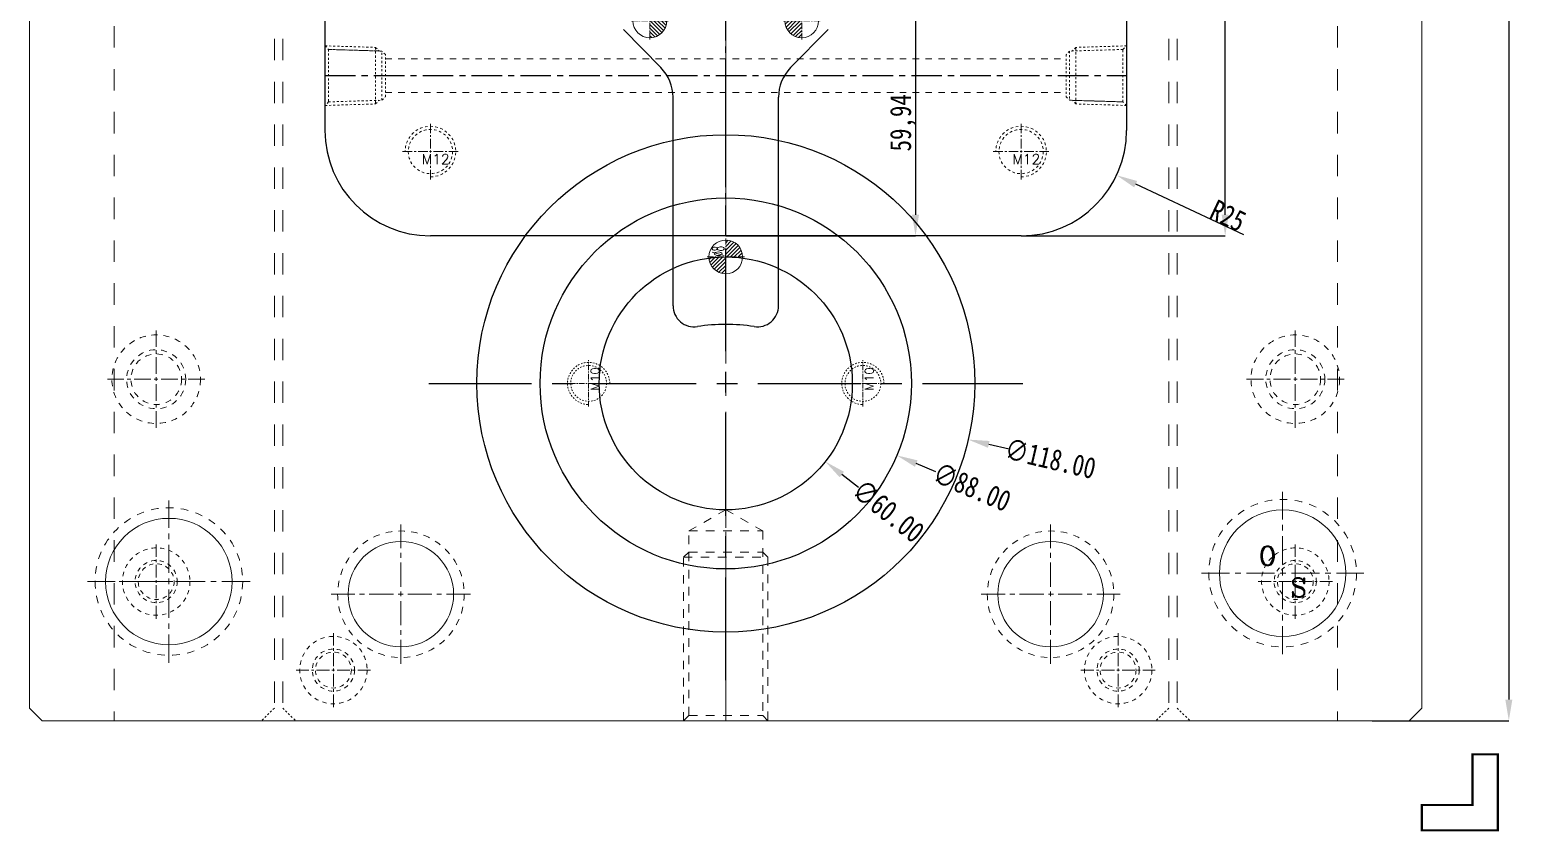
# Model space of a CAD drawing. Header units: millimetres. Extents: x 629 to 2024, y -4394 to 1386.
# Drawn here: x 1044.8 to 1396.3, y -730.5 to -540.3 of the extents above; entities that cross this region are included whole.
import ezdxf

# ---------------------------------------------------------------- set-up
doc = ezdxf.new("R2010")
doc.units = ezdxf.units.MM
doc.header["$LTSCALE"] = 16.335
doc.header["$PDMODE"] = 3
doc.header["$PDSIZE"] = 0.3125
doc.linetypes.add('CENTER', pattern=[0.6, 0.375, -0.075, 0.075, -0.075])
doc.linetypes.add('HIDDEN', pattern=[0.2, 0.1, -0.1])
doc.layers.get('0').update_dxf_attribs({"linetype": 'CONTINUOUS'})
doc.layers.get('Defpoints').update_dxf_attribs({"linetype": 'CONTINUOUS'})
for name, color, linetype, lineweight in [('cool', 153, 'HIDDEN', 9), ('epin', 13, 'CONTINUOUS', 9), ('moldbase', 7, 'CONTINUOUS', 20), ('screw', 33, 'CONTINUOUS', 13)]:
    doc.layers.add(name, color=color, linetype=linetype, lineweight=lineweight)
doc.styles.add('ROMANC', font='romanc.shx', dxfattribs={"bigfont": 'gbcbig.shx'})
doc.styles.get("Standard").update_dxf_attribs({"font": 'txt', "width": 0.8})
doc.styles.add('TXT', font='txt.shx', dxfattribs={"bigfont": 'gbcbig.shx'})
doc.styles.add('TXT05', font='txt.shx', dxfattribs={"width": 0.5, "bigfont": 'gbcbig.shx'})
doc.dimstyles.get("Standard").update_dxf_attribs({"dimtxt": 0.15625, "dimasz": 0.1875, "dimexe": 0.125, "dimexo": 0.0625, "dimtad": 0, "dimtih": 1, "dimtoh": 1, "dimdsep": 46, "dimtxsty": 'Standard', "dimcen": 0.09, "dimadec": 0, "dimazin": 0, "dimtp": 0.01, "dimtm": 0.01, "dimtfac": 1, "dimtofl": 0, "dimtmove": 0, "dimatfit": 3, "dimfxl": 0, "dimtolj": 1, "dimarcsym": 0})
doc.dimstyles.new('副本 ISO-25-1', dxfattribs={"dimtxt": 5, "dimasz": 5, "dimexe": 0, "dimexo": 0, "dimgap": 0, "dimtad": 1, "dimtxsty": 'Standard', "dimcen": 0, "dimclrd": 4, "dimclre": 4, "dimclrt": 6, "dimazin": 0, "dimtfac": 1, "dimtofl": 0, "dimtmove": 0, "dimatfit": 3, "dimfxl": 0, "dimarcsym": 0})

# ---------------------------------------------------------------- blocks, each defined once
blk = doc.blocks.new('*D6')
at = {"color": 4, "lineweight": -2}
for p, q in [((1279.81, -269.22), (1328.19, -269.22)), ((1328.19, -274.22), (1328.19, -411.63)), ((1328.19, -584.22), (1328.19, -429.63)), ((1279.81, -589.22), (1328.19, -589.22))]:
    blk.add_line(p, q, dxfattribs=at)
at = {"color": 4}
for points in [[(1327.36, -274.22), (1329.03, -274.22), (1328.19, -269.22)], [(1327.36, -584.22), (1329.03, -584.22), (1328.19, -589.22)]]:
    blk.add_solid(points, dxfattribs=at)
at = {"layer": 'Defpoints', "color": 0}
for p in [(1279.81, -269.22), (1279.81, -589.22), (1328.19, -589.22)]:
    blk.add_point(p, dxfattribs=at)
at = {"color": 6, "insert": (1328.19, -420.63), "char_height": 5, "attachment_point": 5, "rotation": 90}
blk.add_mtext('\\A1;320.00', dxfattribs=at)
blk = doc.blocks.new('*D7')
at = {"color": 4, "lineweight": -2}
blk.add_line((1241.26, -648.94), (1237.33, -645.85), dxfattribs=at)
at = {"color": 4}
blk.add_solid([(1237.84, -645.19), (1236.81, -646.5), (1233.4, -642.76)], dxfattribs=at)
at = {"layer": 'Defpoints', "color": 0}
for p in [(1186.22, -605.69), (1233.4, -642.76)]:
    blk.add_point(p, dxfattribs=at)
at = {"color": 6, "insert": (1248.34, -654.5), "char_height": 5, "attachment_point": 5, "rotation": 321.8465}
blk.add_mtext('\\A1;∅60.00', dxfattribs=at)
blk = doc.blocks.new('*D8')
at = {"color": 4, "lineweight": -2}
blk.add_line((1259.58, -645.18), (1254.97, -643.24), dxfattribs=at)
at = {"color": 4}
blk.add_solid([(1255.29, -642.47), (1254.64, -644), (1250.36, -641.3)], dxfattribs=at)
at = {"layer": 'Defpoints', "color": 0}
for p in [(1169.25, -607.15), (1250.36, -641.3)]:
    blk.add_point(p, dxfattribs=at)
at = {"color": 6, "insert": (1268.18, -648.8), "char_height": 5, "attachment_point": 5, "rotation": 337.1703}
blk.add_mtext('\\A1;∅88.00', dxfattribs=at)
blk = doc.blocks.new('*D9')
at = {"color": 4, "lineweight": -2}
blk.add_line((1277.02, -639.81), (1272.15, -638.68), dxfattribs=at)
at = {"color": 4}
blk.add_solid([(1272.34, -637.87), (1271.96, -639.49), (1267.28, -637.55)], dxfattribs=at)
at = {"layer": 'Defpoints', "color": 0}
for p in [(1152.33, -610.9), (1267.28, -637.55)]:
    blk.add_point(p, dxfattribs=at)
at = {"color": 6, "insert": (1286.77, -642.07), "char_height": 5, "attachment_point": 5, "rotation": 346.9467}
blk.add_mtext('\\A1;∅118.00', dxfattribs=at)
blk = doc.blocks.new('*D52')
at = {"color": 4, "lineweight": -2}
for p, q in [((1209.81, -529.29), (1254.79, -529.29)), ((1254.79, -534.29), (1254.79, -584.22)), ((1209.81, -589.22), (1254.79, -589.22))]:
    blk.add_line(p, q, dxfattribs=at)
at = {"color": 4}
for points in [[(1253.95, -534.29), (1255.62, -534.29), (1254.79, -529.29)], [(1253.95, -584.22), (1255.62, -584.22), (1254.79, -589.22)]]:
    blk.add_solid(points, dxfattribs=at)
at = {"layer": 'Defpoints', "color": 0}
for p in [(1209.81, -529.29), (1209.81, -589.22), (1254.79, -589.22)]:
    blk.add_point(p, dxfattribs=at)
at = {"color": 6, "insert": (1251.87, -562.4), "char_height": 5, "attachment_point": 5, "rotation": 90}
blk.add_mtext('59,94', dxfattribs=at)
blk = doc.blocks.new('screw_m10_g')
at = {"layer": 'screw', "color": 1, "linetype": 'CENTER', "ltscale": 0.219913}
for p, q in [((0, -5.5), (0, 5.5)), ((-5.5, 0), (5.5, 0))]:
    blk.add_line(p, q, dxfattribs=at)
at = {"layer": 'screw', "color": 33, "linetype": 'HIDDEN', "ltscale": 0.219913}
blk.add_circle((0, 0), 4.25, dxfattribs=at)
at = {"layer": 'screw', "color": 92, "linetype": 'HIDDEN', "ltscale": 0.219913}
blk.add_arc((0, 0), 5, 270, 180, dxfattribs=at)
at = {"layer": 'screw', "color": 6, "style": 'TXT'}
blk.add_text('M10', height=2, dxfattribs=at).set_placement((-1.7, -2.5))
blk = doc.blocks.new('screw_m12_g')
at = {"layer": 'screw', "color": 1, "linetype": 'CENTER', "ltscale": 0.373186}
for p, q in [((0, -6.6), (0, 6.6)), ((-6.6, 0), (6.6, 0))]:
    blk.add_line(p, q, dxfattribs=at)
at = {"layer": 'screw', "color": 33, "linetype": 'HIDDEN', "ltscale": 0.373186}
blk.add_circle((0, 0), 5.25, dxfattribs=at)
at = {"layer": 'screw', "color": 92, "linetype": 'HIDDEN', "ltscale": 0.373186}
blk.add_arc((0, 0), 6, 270, 180, dxfattribs=at)
at = {"layer": 'screw', "color": 6, "style": 'TXT'}
blk.add_text('M12', height=2.4, dxfattribs=at).set_placement((-2.04, -3))
blk = doc.blocks.new('*D56')
at = {"color": 4, "lineweight": -2}
for p, q in [((1363.05, -204.22), (1395.42, -204.22)), ((1395.42, -209.22), (1395.42, -699.22)), ((1363.05, -704.22), (1395.42, -704.22))]:
    blk.add_line(p, q, dxfattribs=at)
at = {"color": 4}
for points in [[(1394.58, -209.22), (1396.25, -209.22), (1395.42, -204.22)], [(1394.58, -699.22), (1396.25, -699.22), (1395.42, -704.22)]]:
    blk.add_solid(points, dxfattribs=at)
at = {"layer": 'Defpoints', "color": 0}
for p in [(1363.05, -204.22), (1363.05, -704.22), (1395.42, -704.22)]:
    blk.add_point(p, dxfattribs=at)
at = {"color": 6, "insert": (1392.92, -493.57), "char_height": 5, "attachment_point": 5, "rotation": 90}
blk.add_mtext('500', dxfattribs=at)
blk = doc.blocks.new('cool_jt_f12')
at = {"layer": 'cool', "ltscale": 0.3}
for p, q in [((0, 7.0785), (0.856, 6.2225)), ((0, 7.0785), (12, 6.7035)), ((0.856, 6.2225), (0.856, -6.2225)), ((13.5, 5.827375), (0.856, 6.2225)), ((0.856, 6.2225), (13.5, 5.827375)), ((12, 6.7035), (12.856, 5.8475)), ((12, 6.7035), (12, -6.7035)), ((14.327375, 5), (13.5, 5.827375)), ((13.5, -5.827375), (13.5, 5.827375)), ((14.327375, -5), (14.327375, 5)), ((0.856, -6.2225), (0, -7.0785)), ((0, -7.0785), (12, -6.7035)), ((0.856, -6.2225), (13.5, -5.827375)), ((12, -6.7035), (12.856, -5.8475)), ((13.5, -5.827375), (14.327375, -5))]:
    blk.add_line(p, q, dxfattribs=at)
blk = doc.blocks.new('*D260')
at = {"color": 4, "linetype": 'Continuous', "lineweight": -2}
blk.add_line((1332.61, -588.99), (1306.97, -576.96), dxfattribs=at)
at = {"color": 4}
blk.add_solid([(1307.32, -576.21), (1306.61, -577.72), (1302.44, -574.84)], dxfattribs=at)
at = {"layer": 'Defpoints', "color": 0}
for p in [(1279.81, -564.22), (1302.44, -574.84)]:
    blk.add_point(p, dxfattribs=at)
at = {"color": 6, "insert": (1328.84, -584.46), "char_height": 5, "attachment_point": 5, "rotation": 334.8719}
blk.add_mtext('R25', dxfattribs=at)
blk = doc.blocks.new('epin_ejp_8')
at = {"layer": 'epin'}
h = blk.add_hatch(dxfattribs=at)
h.set_pattern_fill('_ANSI31', color=123, scale=0.2, angle=90, style=0)
h.set_pattern_definition([(135, (-705.7219, 490.0809), (-0.4490128, -0.4490128), [])])
h.paths.add_polyline_path([(0, 4, 0.414214), (-4, 0), (0, 0)])
h.paths.add_polyline_path([(4, 0), (0, 0), (0, -4, 0.414214)])
at = {"layer": 'epin', "color": 1, "linetype": 'CENTER', "ltscale": 0.248791}
for p, q in [((0, -4.4), (0, 4.4)), ((-4.4, 0), (4.4, 0))]:
    blk.add_line(p, q, dxfattribs=at)
at = {"layer": 'epin'}
blk.add_circle((0, 0), 4, dxfattribs=at)
at = {"layer": 'epin', "color": 6, "style": 'TXT05', "width": 0.5}
blk.add_text('%%c8', height=2.8, dxfattribs=at).set_placement((0.16, 0.4))
blk = doc.blocks.new('epin_ejp_6')
at = {"layer": 'epin'}
h = blk.add_hatch(dxfattribs=at)
h.set_pattern_fill('_ANSI31', color=123, scale=0.15, angle=90, style=0)
h.set_pattern_definition([(135, (735.3002, 266.8078), (-0.3367596, -0.3367596), [])])
h.paths.add_polyline_path([(0, 3, 0.414214), (-3, 0), (0, 0)])
h.paths.add_polyline_path([(3, 0), (0, 0), (0, -3, 0.414214)])
at = {"layer": 'epin', "color": 1, "linetype": 'CENTER', "ltscale": 0.186593}
for p, q in [((-3.3, 0), (3.3, 0)), ((0, -3.3), (0, 3.3))]:
    blk.add_line(p, q, dxfattribs=at)
at = {"layer": 'epin'}
blk.add_circle((0, 0), 3, dxfattribs=at)
at = {"layer": 'epin', "color": 6, "style": 'TXT05', "width": 0.5}
blk.add_text('%%c6', height=2.1, dxfattribs=at).set_placement((0.12, 0.3))
blk = doc.blocks.new('2')
at = {"layer": 'epin'}
for name, p in [('epin_ejp_6', (1184.81, -309.22)), ('epin_ejp_8', (1209.81, -327.22)), ('epin_ejp_6', (1163.81, -343.22)), ('epin_ejp_6', (1217.81, -376.22)), ('epin_ejp_6', (1195.81, -446.22)), ('epin_ejp_8', (1164.81, -459.22)), ('epin_ejp_8', (1182.81, -504.22)), ('epin_ejp_8', (1191.81, -538.22))]:
    blk.add_blockref(name, p, dxfattribs=at)
at = {"layer": 'epin', "xscale": -1}
for name, p in [('epin_ejp_6', (1234.81, -309.22)), ('epin_ejp_6', (1255.81, -343.22)), ('epin_ejp_8', (1254.81, -459.22)), ('epin_ejp_8', (1236.81, -504.22)), ('epin_ejp_8', (1227.81, -538.22))]:
    blk.add_blockref(name, p, dxfattribs=at)
at = {"layer": 'epin', "ltscale": 0.5, "rotation": 90}
blk.add_blockref('epin_ejp_8', (1209.81, -594.22), dxfattribs=at)

msp = doc.modelspace()

# ---------------------------------------------------------------- linework, layer by layer
at = {"color": 1, "linetype": 'CENTER', "ltscale": 1.181757}
for p, q in [((1209.806, -589.225), (1209.806, -269.225)), ((1114.806, -551.225), (1304.806, -551.225))]:
    msp.add_line(p, q, dxfattribs=at)
for p, q in [((1114.806, -294.225), (1114.806, -564.225)), ((1304.806, -294.225), (1304.806, -564.225)), ((1185.55, -540.308), (1194.43, -549.322)), ((1234.063, -540.308), (1225.183, -549.322)), ((1197.306, -605.802), (1197.306, -556.34)), ((1222.306, -605.802), (1222.306, -556.34)), ((1279.806, -589.225), (1139.806, -589.225))]:
    msp.add_line(p, q)
at = {"color": 1, "linetype": 'CENTER', "ltscale": 3.980655}
for p, q in [((1209.806, -694.625), (1209.806, -553.825)), ((1139.406, -624.225), (1280.206, -624.225))]:
    msp.add_line(p, q, dxfattribs=at)
for radius in [59, 44, 30]:
    msp.add_circle((1209.806, -624.225), radius)
for centre, radius, start, end in [((1187.306, -556.34), 10, 0, 44.57261), ((1232.306, -556.34), 10, 135.42739, 180), ((1139.806, -564.225), 25, 180, 270), ((1279.806, -564.225), 25, 270, 0), ((1202.306, -605.802), 5, 180, 278.80437), ((1217.306, -605.802), 5, 261.19563, 0), ((1209.806, -654.225), 44, 81.19563, 98.80437)]:
    msp.add_arc(centre, radius, start, end)
at = {"layer": 'cool', "ltscale": 0.932966}
for p, q in [((1129.136, -547.225), (1290.476, -547.225)), ((1129.136, -555.225), (1290.476, -555.225))]:
    msp.add_line(p, q, dxfattribs=at)
at = {"layer": 'moldbase'}
for p, q in [((1044.806, -207.225), (1044.806, -701.225)), ((1374.806, -207.225), (1374.806, -701.225)), ((1044.806, -701.225), (1047.806, -704.225)), ((1374.806, -701.225), (1371.806, -704.225)), ((1371.806, -704.225), (1047.806, -704.225))]:
    msp.add_line(p, q, dxfattribs=at)
at = {"layer": 'moldbase', "color": 8, "linetype": 'HIDDEN', "ltscale": 3.109887}
for p, q in [((1064.806, -204.225), (1064.806, -704.225)), ((1102.806, -207.225), (1102.806, -701.225)), ((1104.806, -207.225), (1104.806, -701.225)), ((1314.806, -207.225), (1314.806, -701.225)), ((1316.806, -207.225), (1316.806, -701.225)), ((1354.806, -204.225), (1354.806, -704.225))]:
    msp.add_line(p, q, dxfattribs=at)
at = {"layer": 'moldbase', "color": 1, "linetype": 'CENTER', "ltscale": 3.109887}
msp.add_line((1209.806, -204.225), (1209.806, -704.225), dxfattribs=at)
at = {"layer": 'moldbase', "color": 1, "linetype": 'CENTER', "ltscale": 0.653076}
for p, q in [((1074.806, -634.775), (1074.806, -611.675)), ((1344.806, -634.775), (1344.806, -611.675)), ((1086.356, -623.225), (1063.256, -623.225)), ((1333.256, -623.225), (1356.356, -623.225))]:
    msp.add_line(p, q, dxfattribs=at)
at = {"layer": 'moldbase', "color": 1, "linetype": 'CENTER', "ltscale": 1.08846}
for p, q in [((1341.806, -688.475), (1341.806, -649.975)), ((1077.806, -690.475), (1077.806, -651.975)), ((1097.056, -671.225), (1058.556, -671.225)), ((1322.556, -669.225), (1361.056, -669.225))]:
    msp.add_line(p, q, dxfattribs=at)
at = {"layer": 'moldbase', "color": 8, "linetype": 'HIDDEN', "ltscale": 1.243955}
for p, q in [((1201.056, -659.225), (1209.806, -654.173)), ((1209.806, -654.173), (1218.556, -659.225)), ((1201.056, -702.975), (1201.056, -659.225)), ((1201.056, -659.225), (1218.556, -659.225)), ((1218.556, -659.225), (1218.556, -702.975)), ((1199.806, -704.225), (1201.056, -702.975)), ((1201.056, -702.975), (1218.556, -702.975)), ((1218.556, -702.975), (1219.806, -704.225))]:
    msp.add_line(p, q, dxfattribs=at)
at = {"layer": 'moldbase', "color": 1, "linetype": 'CENTER', "ltscale": 0.777472}
msp.add_line((1209.806, -704.225), (1209.806, -654.173), dxfattribs=at)
at = {"layer": 'moldbase', "color": 1, "linetype": 'CENTER', "ltscale": 0.932966}
for p, q in [((1132.806, -690.725), (1132.806, -657.725)), ((1286.806, -690.725), (1286.806, -657.725)), ((1149.306, -674.225), (1116.306, -674.225)), ((1270.306, -674.225), (1303.306, -674.225))]:
    msp.add_line(p, q, dxfattribs=at)
at = {"layer": 'moldbase', "color": 1, "linetype": 'CENTER', "ltscale": 0.497582}
for p, q in [((1074.806, -680.025), (1074.806, -662.425)), ((1344.806, -680.025), (1344.806, -662.425)), ((1083.606, -671.225), (1066.006, -671.225)), ((1336.006, -671.225), (1353.606, -671.225)), ((1116.806, -701.025), (1116.806, -683.425)), ((1302.806, -701.025), (1302.806, -683.425)), ((1125.606, -692.225), (1108.006, -692.225)), ((1294.006, -692.225), (1311.606, -692.225))]:
    msp.add_line(p, q, dxfattribs=at)
at = {"layer": 'moldbase', "color": 92, "linetype": 'HIDDEN', "ltscale": 1.243955}
for p, q in [((1199.806, -665.475), (1201.056, -664.225)), ((1201.056, -664.225), (1218.556, -664.225)), ((1218.556, -664.225), (1219.806, -665.475)), ((1199.806, -704.225), (1199.806, -665.475)), ((1199.806, -665.475), (1219.806, -665.475)), ((1219.806, -665.475), (1219.806, -704.225))]:
    msp.add_line(p, q, dxfattribs=at)
at = {"layer": 'moldbase', "color": 8, "linetype": 'HIDDEN', "ltscale": 0.27989}
for p, q in [((1102.806, -701.225), (1099.806, -704.225)), ((1104.806, -701.225), (1107.806, -704.225)), ((1314.806, -701.225), (1311.806, -704.225)), ((1316.806, -701.225), (1319.806, -704.225))]:
    msp.add_line(p, q, dxfattribs=at)
at = {"layer": 'moldbase', "const_width": 0.5}
msp.add_lwpolyline([(1374.806, -724.225), (1386.806, -724.225), (1386.806, -712.225), (1392.806, -712.225), (1392.806, -730.225), (1374.806, -730.225), (1374.806, -724.225)], dxfattribs=at)
at = {"layer": 'moldbase', "color": 8, "linetype": 'HIDDEN', "ltscale": 0.870768}
for centre, radius in [((1074.806, -623.225), 10.5), ((1344.806, -623.225), 10.5), ((1074.806, -623.225), 7), ((1074.806, -623.225), 6), ((1344.806, -623.225), 7), ((1344.806, -623.225), 6)]:
    msp.add_circle(centre, radius, dxfattribs=at)
at = {"layer": 'moldbase', "color": 8, "linetype": 'HIDDEN', "ltscale": 1.08846}
for centre in [(1341.806, -669.225), (1077.806, -671.225)]:
    msp.add_circle(centre, 17.5, dxfattribs=at)
at = {"layer": 'moldbase'}
for centre, radius in [((1077.806, -671.225), 15), ((1341.806, -669.225), 15), ((1132.806, -674.225), 12.5), ((1286.806, -674.225), 12.5)]:
    msp.add_circle(centre, radius, dxfattribs=at)
at = {"layer": 'moldbase', "color": 8, "linetype": 'HIDDEN', "ltscale": 0.932966}
for centre in [(1132.806, -674.225), (1286.806, -674.225)]:
    msp.add_circle(centre, 15, dxfattribs=at)
at = {"layer": 'moldbase', "color": 8, "linetype": 'HIDDEN', "ltscale": 0.621977}
for centre, radius in [((1074.806, -671.225), 8), ((1344.806, -671.225), 8), ((1074.806, -671.225), 5), ((1074.806, -671.225), 4.25), ((1344.806, -671.225), 5), ((1344.806, -671.225), 4.25), ((1116.806, -692.225), 8), ((1302.806, -692.225), 8), ((1116.806, -692.225), 5), ((1116.806, -692.225), 4.25), ((1302.806, -692.225), 5), ((1302.806, -692.225), 4.25)]:
    msp.add_circle(centre, radius, dxfattribs=at)

# ---------------------------------------------------------------- block references
msp.add_blockref('2', (0, 0))
at = {"layer": 'cool', "ltscale": 0.932966}
msp.add_blockref('cool_jt_f12', (1114.806, -551.225), dxfattribs=at)
at = {"layer": 'cool', "ltscale": 0.932966, "rotation": 180}
msp.add_blockref('cool_jt_f12', (1304.806, -551.225), dxfattribs=at)
at = {"layer": 'screw'}
for p in [(1139.806, -569.225), (1279.806, -569.225)]:
    msp.add_blockref('screw_m12_g', p, dxfattribs=at)
at = {"layer": 'screw', "color": 4, "rotation": 90}
for p in [(1177.306, -624.225), (1242.306, -624.225)]:
    msp.add_blockref('screw_m10_g', p, dxfattribs=at)

# ---------------------------------------------------------------- texts
at = {"layer": 'moldbase', "style": 'ROMANC'}
for s, p in [('O', (1336.1, -667.371)), ('S', (1343.661, -674.931))]:
    msp.add_text(s, height=4.5, dxfattribs=at).set_placement(p)

# ---------------------------------------------------------------- dimensions: what is measured, and where the dimension line sits
for base, p1, p2, picture, middle in [((1395.418, -704.225), (1363.052, -204.225), (1363.052, -704.225), '*D56', (1395.418, -493.569)), ((1254.7882, -589.2248), (1209.8065, -529.2897), (1209.8065, -589.2248), '*D52', (1254.7882, -562.4033))]:
    dim = msp.add_linear_dim(base=base, p1=p1, p2=p2, angle=90, dimstyle='副本 ISO-25-1')
    dim.commit()
    dim.dimension.update_dxf_attribs({"geometry": picture, "text_midpoint": middle, "dimtype": 160})
dim = msp.add_linear_dim(base=(1328.194, -589.225), p1=(1279.806, -269.225), p2=(1279.806, -589.225), angle=90, dimstyle='Standard', override={"dimtxt": 5, "dimasz": 5, "dimexe": 0, "dimexo": 0, "dimgap": 0, "dimtih": 0, "dimtoh": 0, "dimzin": 0, "dimcen": 0, "dimclrd": 4, "dimclre": 4, "dimclrt": 6, "dimadec": 2, "dimtp": 0, "dimtm": 0, "dimtzin": 0})
dim.commit()
dim.dimension.update_dxf_attribs({"geometry": '*D6', "text_midpoint": (1328.194, -420.629), "dimtype": 160})
dim = msp.add_radius_dim(center=(1279.806, -564.225), mpoint=(1302.44, -574.841), dimstyle='副本 ISO-25-1', override={"dimfxl": 1.25, "dimarcsym": 1})
dim.commit()
dim.dimension.update_dxf_attribs({"geometry": '*D260', "text_midpoint": (1327.778, -586.725), "dimtype": 164})
for p1, p2, picture, middle in [((1169.253, -607.153), (1250.36, -641.296), '*D8', (1268.178, -648.798)), ((1186.216, -605.692), (1233.397, -642.758), '*D7', (1248.338, -654.496)), ((1152.331, -610.899), (1267.282, -637.55), '*D9', (1286.765, -642.068))]:
    dim = msp.add_diameter_dim_2p(p1=p1, p2=p2, dimstyle='Standard', override={"dimtxt": 5, "dimasz": 5, "dimexe": 0, "dimexo": 0, "dimgap": 0, "dimtih": 0, "dimtoh": 0, "dimzin": 0, "dimcen": 0, "dimclrd": 4, "dimclre": 4, "dimclrt": 6, "dimadec": 2, "dimtp": 0, "dimtm": 0, "dimtzin": 0})
    dim.commit()
    dim.dimension.update_dxf_attribs({"geometry": picture, "text_midpoint": middle})

doc.saveas('drawing.dxf')
